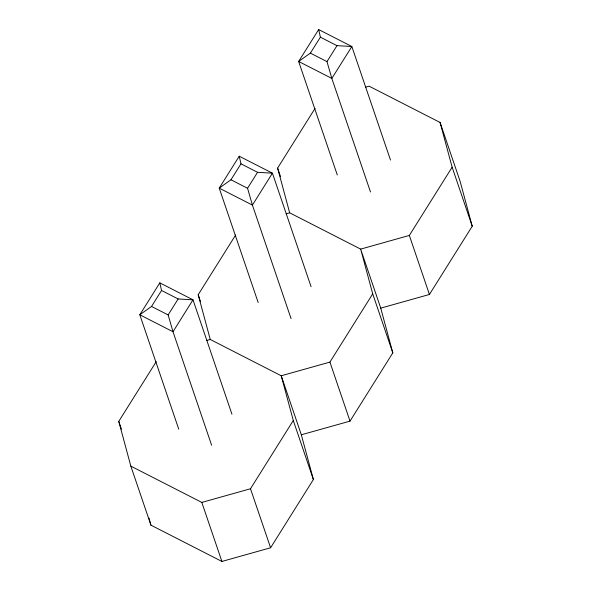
<?xml version="1.0" encoding="UTF-8"?>
<svg xmlns="http://www.w3.org/2000/svg" width="591" height="591" viewBox="0 0 591 591"><rect width="100%" height="100%" fill="white"/><g stroke="black" fill="none" stroke-linecap="round" stroke-linejoin="round"><path stroke-width="0.89" d="M231.953 414.239L193.006 299.836L159.821 282.86L139.808 314.774L178.755 429.184M311.08 286.709L272.429 173.178L239.237 156.209L219.224 188.115L258.178 302.526M390.503 160.058L351.852 46.519L318.66 29.55L298.647 61.464L337.298 174.995M211.644 445.282L173 331.743L139.808 314.774L151.54 306.441L161.55 290.484L159.821 282.86M291.067 318.623L252.416 205.092L219.224 188.115L230.963 179.782L240.965 163.825L239.237 156.209M370.491 191.972L331.839 78.433L298.647 61.464L310.378 53.124L320.388 37.174L318.66 29.55M168.139 314.922L178.142 298.965L193.006 299.836L173 331.743L168.139 314.922L151.54 306.441M247.555 188.27L257.565 172.313L272.429 173.178L252.416 205.092L247.555 188.27L230.963 179.782M326.978 61.612L336.981 45.655L351.852 46.519L331.839 78.433L326.978 61.612L310.378 53.124M206.71 340.468L210.256 339.47L281.235 375.773L301.329 434.791L313.385 479.53L270.589 547.776L221.906 561.45L150.927 525.155L130.833 466.129L118.769 421.39L156.216 361.677M210.256 339.47L198.192 294.739L235.639 235.019M365.556 87.158L369.094 86.16L440.073 122.463L452.137 167.194L409.341 235.44L360.658 249.114L289.671 212.819L277.615 168.08L315.062 108.367M130.833 466.129L201.812 502.424L250.495 488.757L293.291 420.504L281.235 375.773L329.918 362.098L372.714 293.853L360.658 249.114L380.744 308.14L392.808 352.871L350.012 421.124L301.329 434.791M380.744 308.14L429.428 294.466L472.231 226.22L460.167 181.481L440.073 122.463M286.133 213.809L289.671 212.819M320.388 37.174L336.981 45.655M240.965 163.825L257.565 172.313M161.55 290.484L178.142 298.965M452.137 167.194L472.231 226.22M409.341 235.44L429.428 294.466M372.714 293.853L392.808 352.871M277.615 168.08L280.57 176.761M329.918 362.098L350.012 421.124M293.291 420.504L313.385 479.53M198.192 294.739L200.556 301.683M250.495 488.757L270.589 547.776M201.812 502.424L221.906 561.45M118.769 421.39L121.428 429.206M149.035 518.137L150.927 525.155"/></g></svg>
